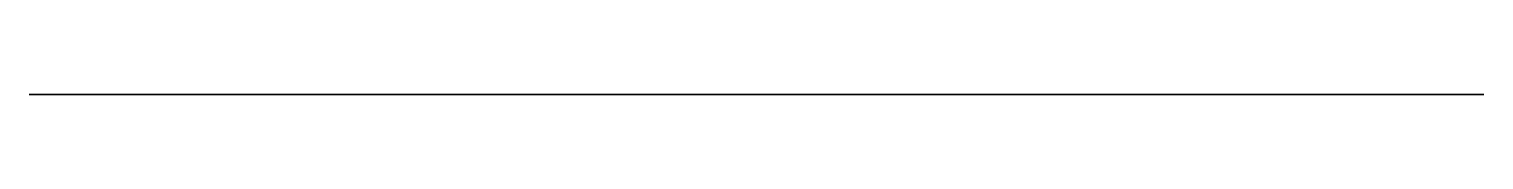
# Model space of a CAD drawing. Header units: centimetres. Extents: x -11 to 29, y 0 to 0.
import ezdxf

# ---------------------------------------------------------------- set-up
doc = ezdxf.new("R2010")
doc.units = ezdxf.units.CM
doc.header["$MEASUREMENT"] = 0
doc.layers.add('', color=7, linetype='Continuous')

msp = doc.modelspace()

# ---------------------------------------------------------------- linework, layer by layer
at = {"layer": ''}
for p, q in [((-11, 0, 3), (29, 0, 3)), ((29, 0, -6.5), (-11, 0, -6.5)), ((-11, 0, -6.5), (-11, 0, 3)), ((-1, 0, -5), (-1, 0, -6.5)), ((2, 0, -5), (-1, 0, -5)), ((29, 0, -6.5), (2, 0, -6.5)), ((2, 0, -6.5), (2, 0, -5)), ((29, 0, 3), (29, 0, -6.5))]:
    msp.add_line(p, q, dxfattribs=at)
msp.add_point((0, 0), dxfattribs=at)
msp.add_point((0, 0), dxfattribs=at)

doc.saveas('drawing.dxf')
